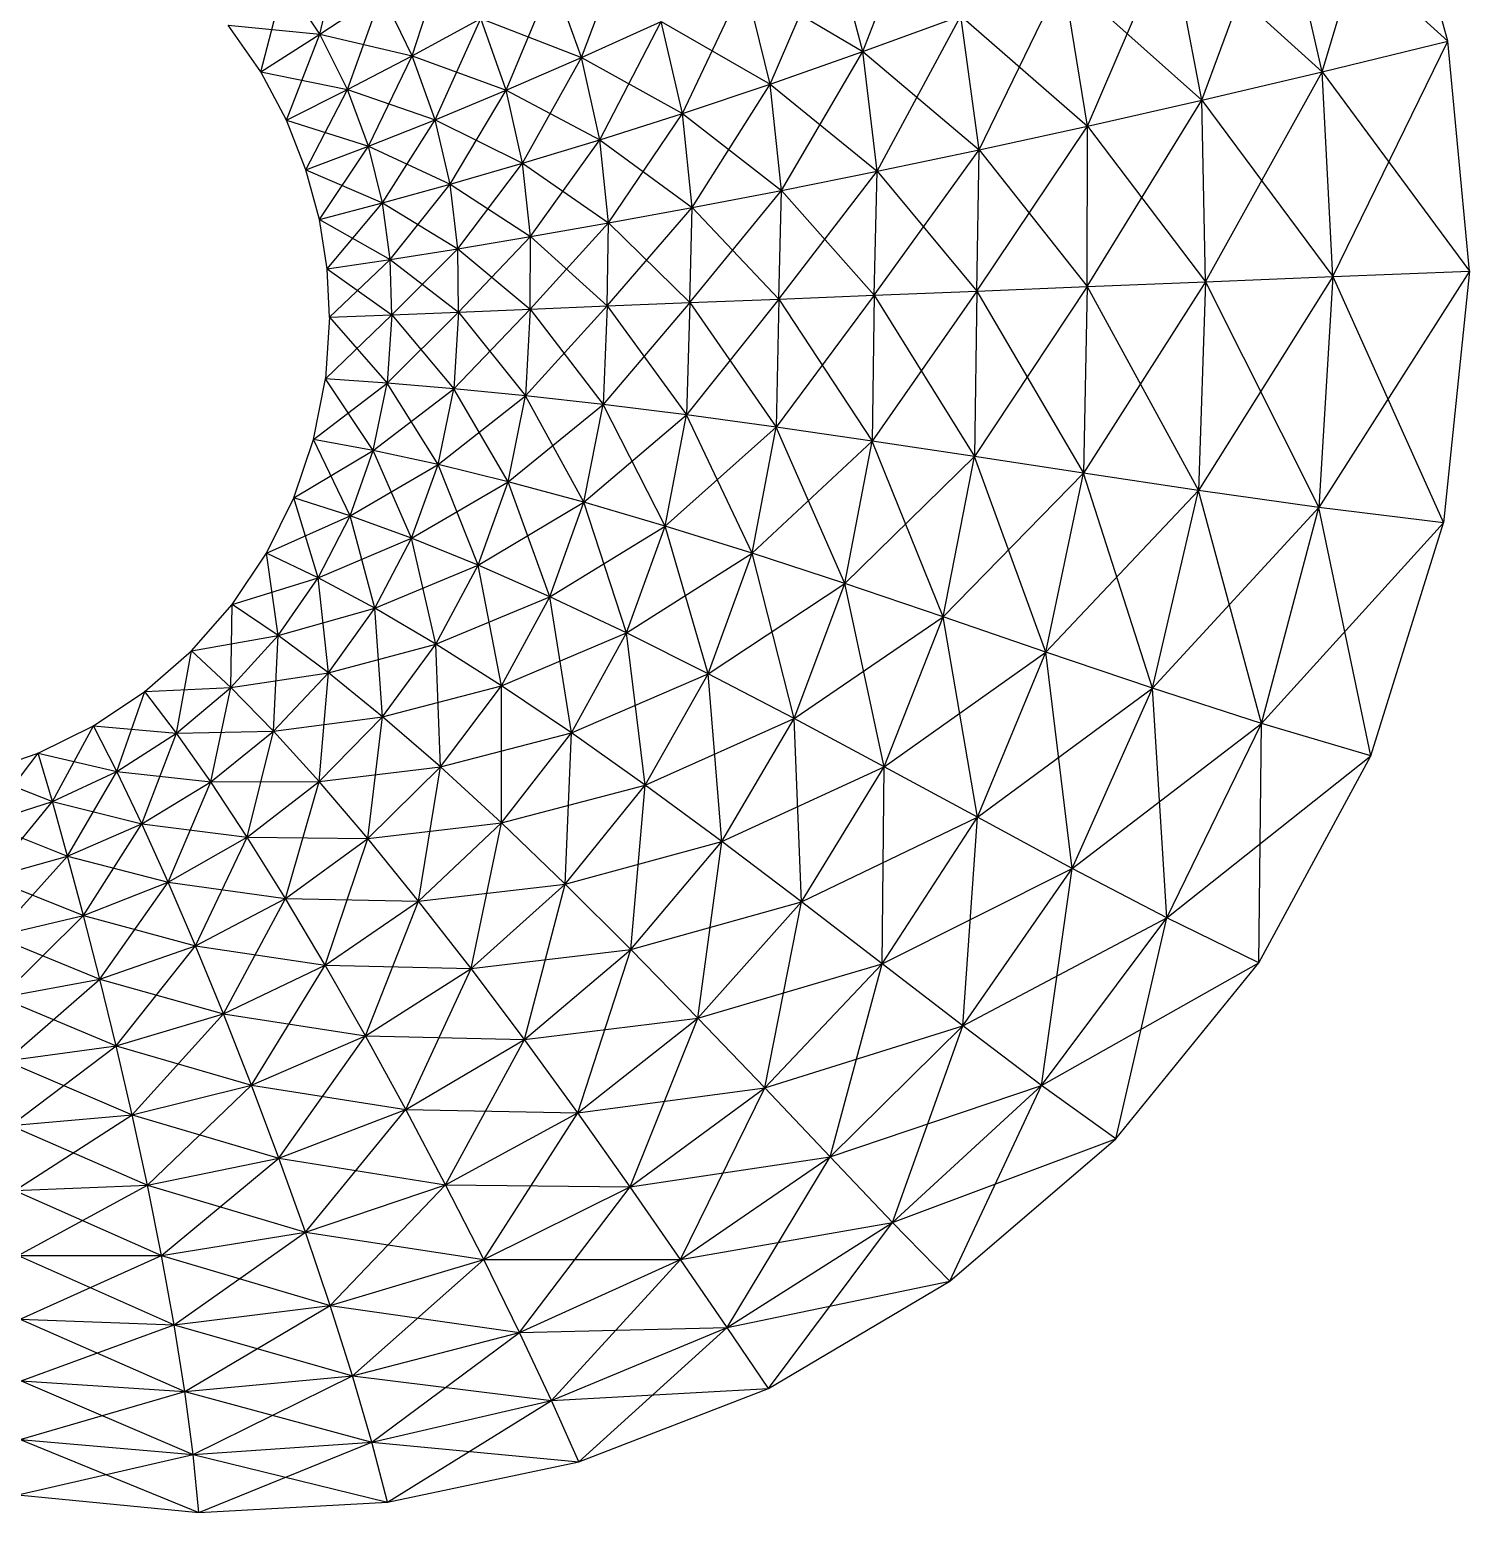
# Model space of a CAD drawing. Header units: metres. Extents: x -35 to 65, y -48 to 101.
# Drawn here: x 6.9 to 64.9, y -48.1 to 11.6 of the extents above; entities that cross this region are included whole.
import ezdxf

# ---------------------------------------------------------------- set-up
doc = ezdxf.new("R2010")
doc.units = ezdxf.units.M
for name, color, linetype, true_color in [('elements_default', 7, 'Continuous', 0xffffff), ('elements_lc_10', 5, 'Continuous', 0x0000ff), ('elements_lc_11', 6, 'Continuous', 0xff00ff), ('elements_lc_12', 1, 'Continuous', 0xff0000), ('elements_lc_13', 2, 'Continuous', 0xffff00), ('elements_lc_14', 3, 'Continuous', 0x00ff00), ('elements_lc_15', 4, 'Continuous', 0x00ffff), ('elements_lc_16', 5, 'Continuous', 0x0000ff), ('elements_lc_17', 6, 'Continuous', 0xff00ff), ('elements_lc_3', 4, 'Continuous', 0x00ffff), ('elements_lc_4', 5, 'Continuous', 0x0000ff), ('elements_lc_5', 6, 'Continuous', 0xff00ff), ('elements_lc_6', 1, 'Continuous', 0xff0000), ('elements_lc_7', 2, 'Continuous', 0xffff00), ('elements_lc_8', 3, 'Continuous', 0x00ff00), ('elements_lc_9', 4, 'Continuous', 0x00ffff), ('nodes_0.01_0.04_False_False', 3, 'Continuous', 0x00ff00)]:
    doc.layers.add(name, color=color, linetype=linetype, true_color=true_color)

msp = doc.modelspace()

# ---------------------------------------------------------------- linework, layer by layer
at = {"layer": 'elements_default'}
for p, q in [((58.9603, 9.8832), (61.77, 19.2307)), ((64.0202, 11.1157), (61.77, 19.2307)), ((40.4698, 10.696), (42.9517, 17.1505)), ((54.1139, 8.74021), (57.2578, 17.2708)), ((58.9603, 9.8832), (57.2578, 17.2708)), ((57.2578, 17.2708), (64.0202, 11.1157)), ((18.5997, 11.3999), (19.5582, 15.4479)), ((29.135, 10.4564), (31.0361, 15.456)), ((36.7324, 9.38816), (39.2644, 15.2525)), ((40.4698, 10.696), (39.2644, 15.2525)), ((49.5055, 7.69187), (52.831, 15.4279)), ((54.1139, 8.74021), (52.831, 15.4279)), ((52.831, 15.4279), (58.9603, 9.8832)), ((22.3295, 10.5325), (23.724, 14.8226)), ((16.2248, 9.88705), (17.19, 13.5456)), ((18.5997, 11.3999), (17.19, 13.5456)), ((26.102, 9.14144), (27.9912, 13.6704)), ((29.135, 10.4564), (27.9912, 13.6704)), ((33.2031, 8.20798), (35.7232, 13.5061)), ((36.7324, 9.38816), (35.7232, 13.5061)), ((35.7232, 13.5061), (40.4698, 10.696)), ((45.1482, 6.73866), (48.537, 13.7146)), ((49.5055, 7.69187), (48.537, 13.7146)), ((48.537, 13.7146), (54.1139, 8.74021)), ((19.7219, 9.16906), (21.1008, 13.0438)), ((22.3295, 10.5325), (21.1008, 13.0438)), ((23.2452, 7.956), (25.0869, 12.0308)), ((26.102, 9.14144), (25.0869, 12.0308)), ((25.0869, 12.0308), (29.135, 10.4564)), ((41.0461, 5.87784), (44.4091, 12.1371)), ((45.1482, 6.73866), (44.4091, 12.1371)), ((44.4091, 12.1371), (49.5055, 7.69187)), ((16.2248, 9.88705), (14.9208, 11.763)), ((14.9208, 11.763), (18.5997, 11.3999)), ((17.2644, 7.93335), (18.5997, 11.3999)), ((19.7219, 9.16906), (18.5997, 11.3999)), ((18.5997, 11.3999), (22.3295, 10.5325)), ((29.8829, 7.14791), (32.3436, 11.9091)), ((33.2031, 8.20798), (32.3436, 11.9091)), ((32.3436, 11.9091), (36.7324, 9.38816)), ((59.3827, 1.63743), (64.0202, 11.1157)), ((64.8842, 1.8605), (64.0202, 11.1157)), ((20.5622, 6.89127), (22.3295, 10.5325)), ((23.2452, 7.956), (22.3295, 10.5325)), ((22.3295, 10.5325), (26.102, 9.14144)), ((26.7683, 6.19942), (29.135, 10.4564)), ((29.8829, 7.14791), (29.135, 10.4564)), ((29.135, 10.4564), (33.2031, 8.20798)), ((37.197, 5.10462), (40.4698, 10.696)), ((41.0461, 5.87784), (40.4698, 10.696)), ((40.4698, 10.696), (45.1482, 6.73866)), ((17.2644, 7.93335), (16.2248, 9.88705)), ((16.2248, 9.88705), (19.7219, 9.16906)), ((54.2618, 1.42978), (58.9603, 9.8832)), ((59.3827, 1.63743), (58.9603, 9.8832)), ((58.9603, 9.8832), (64.8842, 1.8605)), ((18.0482, 5.93804), (19.7219, 9.16906)), ((20.5622, 6.89127), (19.7219, 9.16906)), ((19.7219, 9.16906), (23.2452, 7.956)), ((23.8534, 5.35349), (26.102, 9.14144)), ((26.7683, 6.19942), (26.102, 9.14144)), ((26.102, 9.14144), (29.8829, 7.14791)), ((33.5945, 4.413), (36.7324, 9.38816)), ((37.197, 5.10462), (36.7324, 9.38816)), ((36.7324, 9.38816), (41.0461, 5.87784)), ((49.495, 1.2365), (54.1139, 8.74021)), ((54.2618, 1.42978), (54.1139, 8.74021)), ((54.1139, 8.74021), (59.3827, 1.63743)), ((18.0482, 5.93804), (17.2644, 7.93335)), ((17.2644, 7.93335), (20.5622, 6.89127)), ((21.1299, 4.60099), (23.2452, 7.956)), ((23.8534, 5.35349), (23.2452, 7.956)), ((23.2452, 7.956), (26.7683, 6.19942)), ((30.2291, 3.79634), (33.2031, 8.20798)), ((33.5945, 4.413), (33.2031, 8.20798)), ((33.2031, 8.20798), (37.197, 5.10462)), ((45.058, 1.05659), (49.5055, 7.69187)), ((49.495, 1.2365), (49.5055, 7.69187)), ((49.5055, 7.69187), (54.2618, 1.42978)), ((18.5885, 3.933), (20.5622, 6.89127)), ((21.1299, 4.60099), (20.5622, 6.89127)), ((20.5622, 6.89127), (23.8534, 5.35349)), ((27.0895, 3.24784), (29.8829, 7.14791)), ((30.2291, 3.79634), (29.8829, 7.14791)), ((29.8829, 7.14791), (33.5945, 4.413)), ((40.9279, 0.889125), (45.1482, 6.73866)), ((45.058, 1.05659), (45.1482, 6.73866)), ((45.1482, 6.73866), (49.495, 1.2365)), ((24.1633, 2.76079), (26.7683, 6.19942)), ((27.0895, 3.24784), (26.7683, 6.19942)), ((26.7683, 6.19942), (30.2291, 3.79634)), ((18.5885, 3.933), (18.0482, 5.93804)), ((18.0482, 5.93804), (21.1299, 4.60099)), ((37.0834, 0.733242), (41.0461, 5.87784)), ((40.9279, 0.889125), (41.0461, 5.87784)), ((41.0461, 5.87784), (45.058, 1.05659)), ((21.4378, 2.32879), (23.8534, 5.35349)), ((24.1633, 2.76079), (23.8534, 5.35349)), ((23.8534, 5.35349), (27.0895, 3.24784)), ((33.5049, 0.588141), (37.197, 5.10462)), ((37.0834, 0.733242), (37.197, 5.10462)), ((37.197, 5.10462), (40.9279, 0.889125)), ((18.9001, 1.94584), (21.1299, 4.60099)), ((21.4378, 2.32879), (21.1299, 4.60099)), ((21.1299, 4.60099), (24.1633, 2.76079)), ((30.1739, 0.453076), (33.5945, 4.413)), ((33.5049, 0.588141), (33.5945, 4.413)), ((33.5945, 4.413), (37.0834, 0.733242)), ((18.9001, 1.94584), (18.5885, 3.933)), ((18.5885, 3.933), (21.4378, 2.32879)), ((27.0733, 0.327354), (30.2291, 3.79634)), ((30.1739, 0.453076), (30.2291, 3.79634)), ((30.2291, 3.79634), (33.5049, 0.588141)), ((24.1872, 0.210328), (27.0895, 3.24784)), ((27.0733, 0.327354), (27.0895, 3.24784)), ((27.0895, 3.24784), (30.1739, 0.453076)), ((21.5007, 0.101397), (24.1633, 2.76079)), ((24.1872, 0.210328), (24.1633, 2.76079)), ((24.1633, 2.76079), (27.0733, 0.327354)), ((19, 0), (18.9001, 1.94584)), ((18.9001, 1.94584), (21.5007, 0.101397)), ((19, 0), (21.4378, 2.32879)), ((21.5007, 0.101397), (21.4378, 2.32879)), ((21.4378, 2.32879), (24.1872, 0.210328)), ((64.8842, 1.8605), (58.8218, -7.66083)), ((64.8842, 1.8605), (63.8445, -8.2828)), ((49.495, 1.2365), (44.964, -5.60715)), ((54.2618, 1.42978), (49.3468, -6.27759)), ((49.495, 1.2365), (49.3468, -6.27759)), ((49.495, 1.2365), (53.9747, -6.97422)), ((59.3827, 1.63743), (53.9747, -6.97422)), ((54.2618, 1.42978), (53.9747, -6.97422)), ((54.2618, 1.42978), (58.8218, -7.66083)), ((59.3827, 1.63743), (58.8218, -7.66083)), ((59.3827, 1.63743), (63.8445, -8.2828)), ((37.0834, 0.733242), (33.3677, -3.93583)), ((40.9279, 0.889125), (36.9745, -4.42649)), ((37.0834, 0.733242), (36.9745, -4.42649)), ((37.0834, 0.733242), (40.8388, -4.98573)), ((45.058, 1.05659), (40.8388, -4.98573)), ((40.9279, 0.889125), (40.8388, -4.98573)), ((40.9279, 0.889125), (44.964, -5.60715)), ((45.058, 1.05659), (44.964, -5.60715)), ((45.058, 1.05659), (49.3468, -6.27759)), ((21.5007, 0.101397), (18.8375, -2.47995)), ((19, 0), (18.8375, -2.47995)), ((19, 0), (21.3192, -2.65107)), ((24.1872, 0.210328), (21.3192, -2.65107)), ((21.5007, 0.101397), (21.3192, -2.65107)), ((21.5007, 0.101397), (23.9994, -2.87718)), ((27.0733, 0.327354), (23.9994, -2.87718)), ((24.1872, 0.210328), (23.9994, -2.87718)), ((24.1872, 0.210328), (26.8919, -3.1637)), ((30.1739, 0.453076), (26.8919, -3.1637)), ((27.0733, 0.327354), (26.8919, -3.1637)), ((27.0733, 0.327354), (30.0104, -3.5154)), ((33.5049, 0.588141), (30.0104, -3.5154)), ((30.1739, 0.453076), (30.0104, -3.5154)), ((30.1739, 0.453076), (33.3677, -3.93583)), ((33.5049, 0.588141), (33.3677, -3.93583)), ((33.5049, 0.588141), (36.9745, -4.42649)), ((18.3526, -4.91752), (18.8375, -2.47995)), ((18.3526, -4.91752), (21.3192, -2.65107)), ((20.7585, -5.36677), (18.8375, -2.47995)), ((20.7585, -5.36677), (21.3192, -2.65107)), ((20.7585, -5.36677), (23.9994, -2.87718)), ((23.3671, -5.93332), (21.3192, -2.65107)), ((23.3671, -5.93332), (23.9994, -2.87718)), ((26.1893, -6.6255), (23.9994, -2.87718)), ((23.3671, -5.93332), (26.8919, -3.1637)), ((26.1893, -6.6255), (26.8919, -3.1637)), ((26.1893, -6.6255), (30.0104, -3.5154)), ((29.2344, -7.44982), (26.8919, -3.1637)), ((29.2344, -7.44982), (30.0104, -3.5154)), ((32.5086, -8.40994), (30.0104, -3.5154)), ((29.2344, -7.44982), (33.3677, -3.93583)), ((32.5086, -8.40994), (33.3677, -3.93583)), ((36.014, -9.50511), (33.3677, -3.93583)), ((32.5086, -8.40994), (36.9745, -4.42649)), ((36.014, -9.50511), (36.9745, -4.42649)), ((39.7465, -10.7282), (36.9745, -4.42649)), ((17.5537, -7.27095), (18.3526, -4.91752)), ((17.5537, -7.27095), (20.7585, -5.36677)), ((19.8282, -7.9967), (18.3526, -4.91752)), ((19.8282, -7.9967), (20.7585, -5.36677)), ((22.3011, -8.89808), (20.7585, -5.36677)), ((36.014, -9.50511), (40.8388, -4.98573)), ((39.7465, -10.7282), (40.8388, -4.98573)), ((43.694, -12.0632), (40.8388, -4.98573)), ((19.8282, -7.9967), (23.3671, -5.93332)), ((22.3011, -8.89808), (23.3671, -5.93332)), ((24.9779, -9.98272), (23.3671, -5.93332)), ((39.7465, -10.7282), (44.964, -5.60715)), ((43.694, -12.0632), (44.964, -5.60715)), ((47.833, -13.4816), (44.964, -5.60715)), ((43.694, -12.0632), (49.3468, -6.27759)), ((47.833, -13.4816), (49.3468, -6.27759)), ((52.1255, -14.9382), (49.3468, -6.27759)), ((22.3011, -8.89808), (26.1893, -6.6255)), ((24.9779, -9.98272), (26.1893, -6.6255)), ((27.8613, -11.255), (26.1893, -6.6255)), ((47.833, -13.4816), (53.9747, -6.97422)), ((52.1255, -14.9382), (53.9747, -6.97422)), ((56.5136, -16.3651), (53.9747, -6.97422)), ((16.4545, -9.49997), (17.5537, -7.27095)), ((18.5451, -10.4933), (17.5537, -7.27095)), ((24.9779, -9.98272), (29.2344, -7.44982)), ((27.8613, -11.255), (29.2344, -7.44982)), ((30.9497, -12.7146), (29.2344, -7.44982)), ((52.1255, -14.9382), (58.8218, -7.66083)), ((56.5136, -16.3651), (58.8218, -7.66083)), ((60.9143, -17.6647), (58.8218, -7.66083)), ((16.4545, -9.49997), (19.8282, -7.9967)), ((18.5451, -10.4933), (19.8282, -7.9967)), ((20.821, -11.7125), (19.8282, -7.9967)), ((56.5136, -16.3651), (63.8445, -8.2828)), ((60.9143, -17.6647), (63.8445, -8.2828)), ((18.5451, -10.4933), (22.3011, -8.89808)), ((20.821, -11.7125), (22.3011, -8.89808)), ((23.2814, -13.1611), (22.3011, -8.89808)), ((27.8613, -11.255), (32.5086, -8.40994)), ((30.9497, -12.7146), (32.5086, -8.40994)), ((34.2357, -14.3546), (32.5086, -8.40994)), ((15.0737, -11.5664), (16.4545, -9.49997)), ((16.932, -12.811), (16.4545, -9.49997)), ((30.9497, -12.7146), (36.014, -9.50511)), ((34.2357, -14.3546), (36.014, -9.50511)), ((37.7043, -16.1592), (36.014, -9.50511)), ((20.821, -11.7125), (24.9779, -9.98272)), ((23.2814, -13.1611), (24.9779, -9.98272)), ((25.9219, -14.8378), (24.9779, -9.98272)), ((15.0737, -11.5664), (18.5451, -10.4933)), ((16.932, -12.811), (18.5451, -10.4933)), ((18.9548, -14.32), (18.5451, -10.4933)), ((34.2357, -14.3546), (39.7465, -10.7282)), ((37.7043, -16.1592), (39.7465, -10.7282)), ((41.3308, -18.1001), (39.7465, -10.7282)), ((23.2814, -13.1611), (27.8613, -11.255)), ((25.9219, -14.8378), (27.8613, -11.255)), ((28.7329, -16.7349), (27.8613, -11.255)), ((13.4351, -13.435), (15.0737, -11.5664)), ((15.018, -14.9076), (15.0737, -11.5664)), ((16.932, -12.811), (20.821, -11.7125)), ((18.9548, -14.32), (20.821, -11.7125)), ((21.1349, -16.0895), (20.821, -11.7125)), ((37.7043, -16.1592), (43.694, -12.0632)), ((41.3308, -18.1001), (43.694, -12.0632)), ((45.0779, -20.1334), (43.694, -12.0632)), ((13.4351, -13.435), (16.932, -12.811)), ((15.018, -14.9076), (16.932, -12.811)), ((16.7383, -16.6674), (16.932, -12.811)), ((25.9219, -14.8378), (30.9497, -12.7146)), ((28.7329, -16.7349), (30.9497, -12.7146)), ((31.6988, -18.8368), (30.9497, -12.7146)), ((11.5665, -15.0737), (13.4351, -13.435)), ((12.8375, -16.7443), (13.4351, -13.435)), ((18.9548, -14.32), (23.2814, -13.1611)), ((21.1349, -16.0895), (23.2814, -13.1611)), ((23.4614, -18.1099), (23.2814, -13.1611)), ((41.3308, -18.1001), (47.833, -13.4816)), ((45.0779, -20.1334), (47.833, -13.4816)), ((48.8922, -22.1942), (47.833, -13.4816)), ((15.018, -14.9076), (18.9548, -14.32)), ((16.7383, -16.6674), (18.9548, -14.32)), ((18.5838, -18.7015), (18.9548, -14.32)), ((11.5665, -15.0737), (15.018, -14.9076)), ((12.8375, -16.7443), (15.018, -14.9076)), ((14.2147, -18.7064), (15.018, -14.9076)), ((21.1349, -16.0895), (25.9219, -14.8378)), ((23.4614, -18.1099), (25.9219, -14.8378)), ((25.9186, -20.3646), (25.9219, -14.8378)), ((28.7329, -16.7349), (34.2357, -14.3546)), ((31.6988, -18.8368), (34.2357, -14.3546)), ((34.7964, -21.117), (34.2357, -14.3546)), ((9.50002, -16.4545), (11.5665, -15.0737)), ((10.4299, -18.2869), (11.5665, -15.0737)), ((45.0779, -20.1334), (52.1255, -14.9382)), ((48.8922, -22.1942), (52.1255, -14.9382)), ((52.7006, -24.1907), (52.1255, -14.9382)), ((16.7383, -16.6674), (21.1349, -16.0895)), ((18.5838, -18.7015), (21.1349, -16.0895)), ((20.5387, -20.991), (21.1349, -16.0895)), ((7.271, -17.5537), (9.50002, -16.4545)), ((7.83837, -19.5064), (9.50002, -16.4545)), ((9.50002, -16.4545), (12.8375, -16.7443)), ((12.8375, -16.7443), (16.7383, -16.6674)), ((14.2147, -18.7064), (16.7383, -16.6674)), ((15.6829, -20.9378), (16.7383, -16.6674)), ((31.6988, -18.8368), (37.7043, -16.1592)), ((34.7964, -21.117), (37.7043, -16.1592)), ((37.9928, -23.5352), (37.7043, -16.1592)), ((48.8922, -22.1942), (56.5136, -16.3651)), ((52.7006, -24.1907), (56.5136, -16.3651)), ((56.4049, -25.9969), (56.5136, -16.3651)), ((10.4299, -18.2869), (12.8375, -16.7443)), ((11.4334, -20.3944), (12.8375, -16.7443)), ((23.4614, -18.1099), (28.7329, -16.7349)), ((25.9186, -20.3646), (28.7329, -16.7349)), ((28.485, -22.8279), (28.7329, -16.7349)), ((4.91758, -18.3526), (7.271, -17.5537)), ((5.10975, -20.3791), (7.271, -17.5537)), ((7.271, -17.5537), (10.4299, -18.2869)), ((52.7006, -24.1907), (60.9143, -17.6647)), ((56.4049, -25.9969), (60.9143, -17.6647)), ((4.91758, -18.3526), (7.83837, -19.5064)), ((7.83837, -19.5064), (10.4299, -18.2869)), ((8.44903, -21.6957), (10.4299, -18.2869)), ((10.4299, -18.2869), (14.2147, -18.7064)), ((18.5838, -18.7015), (23.4614, -18.1099)), ((20.5387, -20.991), (23.4614, -18.1099)), ((22.5836, -23.5097), (23.4614, -18.1099)), ((34.7964, -21.117), (41.3308, -18.1001)), ((37.9928, -23.5352), (41.3308, -18.1001)), ((41.2433, -26.0342), (41.3308, -18.1001)), ((11.4334, -20.3944), (14.2147, -18.7064)), ((12.495, -22.7472), (14.2147, -18.7064)), ((14.2147, -18.7064), (18.5838, -18.7015)), ((15.6829, -20.9378), (18.5838, -18.7015)), ((17.2242, -23.4109), (18.5838, -18.7015)), ((25.9186, -20.3646), (31.6988, -18.8368)), ((28.485, -22.8279), (31.6988, -18.8368)), ((31.1326, -25.4631), (31.6988, -18.8368)), ((5.10975, -20.3791), (7.83837, -19.5064)), ((5.32038, -22.5821), (7.83837, -19.5064)), ((7.83837, -19.5064), (11.4334, -20.3944)), ((37.9928, -23.5352), (45.0779, -20.1334)), ((41.2433, -26.0342), (45.0779, -20.1334)), ((44.4894, -28.5348), (45.0779, -20.1334)), ((5.10975, -20.3791), (8.44903, -21.6957)), ((8.44903, -21.6957), (11.4334, -20.3944)), ((9.08953, -24.0886), (11.4334, -20.3944)), ((11.4334, -20.3944), (15.6829, -20.9378)), ((20.5387, -20.991), (25.9186, -20.3646)), ((22.5836, -23.5097), (25.9186, -20.3646)), ((24.6945, -26.2231), (25.9186, -20.3646)), ((12.495, -22.7472), (15.6829, -20.9378)), ((13.5976, -25.3118), (15.6829, -20.9378)), ((15.6829, -20.9378), (20.5387, -20.991)), ((17.2242, -23.4109), (20.5387, -20.991)), ((18.8182, -26.0918), (20.5387, -20.991)), ((28.485, -22.8279), (34.7964, -21.117)), ((31.1326, -25.4631), (34.7964, -21.117)), ((33.8251, -28.2201), (34.7964, -21.117)), ((5.32038, -22.5821), (8.44903, -21.6957)), ((5.54023, -24.9313), (8.44903, -21.6957)), ((8.44903, -21.6957), (12.495, -22.7472)), ((5.32038, -22.5821), (9.08953, -24.0886)), ((41.2433, -26.0342), (48.8922, -22.1942)), ((44.4894, -28.5348), (48.8922, -22.1942)), ((47.6553, -30.931), (48.8922, -22.1942)), ((9.08953, -24.0886), (12.495, -22.7472)), ((9.74589, -26.6498), (12.495, -22.7472)), ((12.495, -22.7472), (17.2242, -23.4109)), ((22.5836, -23.5097), (28.485, -22.8279)), ((24.6945, -26.2231), (28.485, -22.8279)), ((26.8421, -29.0865), (28.485, -22.8279)), ((13.5976, -25.3118), (17.2242, -23.4109)), ((14.7226, -28.0498), (17.2242, -23.4109)), ((17.2242, -23.4109), (22.5836, -23.5097)), ((18.8182, -26.0918), (22.5836, -23.5097)), ((20.4415, -28.9396), (22.5836, -23.5097)), ((31.1326, -25.4631), (37.9928, -23.5352)), ((33.8251, -28.2201), (37.9928, -23.5352)), ((36.5171, -31.0322), (37.9928, -23.5352)), ((5.54023, -24.9313), (9.08953, -24.0886)), ((5.76013, -27.3962), (9.08953, -24.0886)), ((9.08953, -24.0886), (13.5976, -25.3118)), ((44.4894, -28.5348), (52.7006, -24.1907)), ((47.6553, -30.931), (52.7006, -24.1907)), ((50.6455, -33.0842), (52.7006, -24.1907)), ((5.54023, -24.9313), (9.74589, -26.6498)), ((9.74589, -26.6498), (13.5976, -25.3118)), ((10.4037, -29.3417), (13.5976, -25.3118)), ((13.5976, -25.3118), (18.8182, -26.0918)), ((24.6945, -26.2231), (31.1326, -25.4631)), ((26.8421, -29.0865), (31.1326, -25.4631)), ((28.9915, -32.0432), (31.1326, -25.4631)), ((14.7226, -28.0498), (18.8182, -26.0918)), ((15.8499, -30.9181), (18.8182, -26.0918)), ((18.8182, -26.0918), (24.6945, -26.2231)), ((20.4415, -28.9396), (24.6945, -26.2231)), ((22.0673, -31.9053), (24.6945, -26.2231)), ((33.8251, -28.2201), (41.2433, -26.0342)), ((36.5171, -31.0322), (41.2433, -26.0342)), ((39.1522, -33.813), (41.2433, -26.0342)), ((47.6553, -30.931), (56.4049, -25.9969)), ((50.6455, -33.0842), (56.4049, -25.9969)), ((5.76013, -27.3962), (9.74589, -26.6498)), ((5.97092, -29.9453), (9.74589, -26.6498)), ((9.74589, -26.6498), (14.7226, -28.0498)), ((5.76013, -27.3962), (10.4037, -29.3417)), ((10.4037, -29.3417), (14.7226, -28.0498)), ((11.0479, -32.1241), (14.7226, -28.0498)), ((14.7226, -28.0498), (20.4415, -28.9396)), ((26.8421, -29.0865), (33.8251, -28.2201)), ((28.9915, -32.0432), (33.8251, -28.2201)), ((31.1012, -35.023), (33.8251, -28.2201)), ((36.5171, -31.0322), (44.4894, -28.5348)), ((39.1522, -33.813), (44.4894, -28.5348)), ((41.6617, -36.4528), (44.4894, -28.5348)), ((15.8499, -30.9181), (20.4415, -28.9396)), ((16.9577, -33.8683), (20.4415, -28.9396)), ((20.4415, -28.9396), (26.8421, -29.0865)), ((22.0673, -31.9053), (26.8421, -29.0865)), ((23.6654, -34.9308), (26.8421, -29.0865)), ((5.97092, -29.9453), (10.4037, -29.3417)), ((6.16357, -32.5469), (10.4037, -29.3417)), ((10.4037, -29.3417), (15.8499, -30.9181)), ((5.97092, -29.9453), (11.0479, -32.1241)), ((11.0479, -32.1241), (15.8499, -30.9181)), ((11.6632, -34.9539), (15.8499, -30.9181)), ((15.8499, -30.9181), (22.0673, -31.9053)), ((28.9915, -32.0432), (36.5171, -31.0322)), ((31.1012, -35.023), (36.5171, -31.0322)), ((33.1227, -37.9396), (36.5171, -31.0322)), ((39.1522, -33.813), (47.6553, -30.931)), ((41.6617, -36.4528), (47.6553, -30.931)), ((43.963, -38.8141), (47.6553, -30.931)), ((6.16357, -32.5469), (11.0479, -32.1241)), ((6.32911, -35.1686), (11.0479, -32.1241)), ((11.0479, -32.1241), (16.9577, -33.8683)), ((16.9577, -33.8683), (22.0673, -31.9053)), ((18.0225, -36.846), (22.0673, -31.9053)), ((22.0673, -31.9053), (28.9915, -32.0432)), ((23.6654, -34.9308), (28.9915, -32.0432)), ((25.2016, -37.9481), (28.9915, -32.0432)), ((6.16357, -32.5469), (11.6632, -34.9539)), ((41.6617, -36.4528), (50.6455, -33.0842)), ((43.963, -38.8141), (50.6455, -33.0842)), ((11.6632, -34.9539), (16.9577, -33.8683)), ((12.2336, -37.7858), (16.9577, -33.8683)), ((16.9577, -33.8683), (23.6654, -34.9308)), ((31.1012, -35.023), (39.1522, -33.813)), ((33.1227, -37.9396), (39.1522, -33.813)), ((34.9995, -40.6887), (39.1522, -33.813)), ((6.32911, -35.1686), (11.6632, -34.9539)), ((6.32911, -35.1686), (12.2336, -37.7858)), ((6.4587, -37.7776), (11.6632, -34.9539)), ((11.6632, -34.9539), (18.0225, -36.846)), ((18.0225, -36.846), (23.6654, -34.9308)), ((19.0192, -39.7907), (23.6654, -34.9308)), ((23.6654, -34.9308), (31.1012, -35.023)), ((25.2016, -37.9481), (31.1012, -35.023)), ((26.638, -40.8777), (31.1012, -35.023)), ((12.2336, -37.7858), (18.0225, -36.846)), ((12.7429, -40.5713), (18.0225, -36.846)), ((18.0225, -36.846), (25.2016, -37.9481)), ((33.1227, -37.9396), (41.6617, -36.4528)), ((34.9995, -40.6887), (41.6617, -36.4528)), ((36.6667, -43.1453), (41.6617, -36.4528)), ((6.4587, -37.7776), (12.7429, -40.5713)), ((6.4587, -37.7776), (12.2336, -37.7858)), ((6.54368, -40.3409), (12.2336, -37.7858)), ((12.2336, -37.7858), (19.0192, -39.7907)), ((19.0192, -39.7907), (25.2016, -37.9481)), ((19.9211, -42.6356), (25.2016, -37.9481)), ((25.2016, -37.9481), (33.1227, -37.9396)), ((26.638, -40.8777), (33.1227, -37.9396)), ((27.9323, -43.6281), (33.1227, -37.9396)), ((34.9995, -40.6887), (43.963, -38.8141)), ((36.6667, -43.1453), (43.963, -38.8141)), ((12.7429, -40.5713), (19.0192, -39.7907)), ((13.1746, -43.2594), (19.0192, -39.7907)), ((19.0192, -39.7907), (26.638, -40.8777)), ((6.54368, -40.3409), (13.1746, -43.2594)), ((6.54368, -40.3409), (12.7429, -40.5713)), ((6.57556, -42.8251), (12.7429, -40.5713)), ((12.7429, -40.5713), (19.9211, -42.6356)), ((19.9211, -42.6356), (26.638, -40.8777)), ((20.6997, -45.3066), (26.638, -40.8777)), ((26.638, -40.8777), (34.9995, -40.6887)), ((27.9323, -43.6281), (34.9995, -40.6887)), ((29.0383, -46.0943), (34.9995, -40.6887)), ((6.57556, -42.8251), (13.5117, -45.7965)), ((6.57556, -42.8251), (13.1746, -43.2594)), ((13.1746, -43.2594), (19.9211, -42.6356)), ((13.5117, -45.7965), (19.9211, -42.6356)), ((19.9211, -42.6356), (27.9323, -43.6281)), ((6.54609, -45.1968), (13.1746, -43.2594)), ((13.1746, -43.2594), (20.6997, -45.3066)), ((27.9323, -43.6281), (36.6667, -43.1453)), ((29.0383, -46.0943), (36.6667, -43.1453)), ((20.6997, -45.3066), (27.9323, -43.6281)), ((21.3252, -47.7229), (27.9323, -43.6281)), ((6.54609, -45.1968), (13.7374, -48.1263)), ((6.54609, -45.1968), (13.5117, -45.7965)), ((13.5117, -45.7965), (20.6997, -45.3066)), ((13.7374, -48.1263), (20.6997, -45.3066)), ((20.6997, -45.3066), (29.0383, -46.0943)), ((6.44731, -47.4226), (13.5117, -45.7965)), ((13.5117, -45.7965), (21.3252, -47.7229)), ((21.3252, -47.7229), (29.0383, -46.0943)), ((6.44731, -47.4226), (13.7374, -48.1263)), ((13.7374, -48.1263), (21.3252, -47.7229))]:
    msp.add_line(p, q, dxfattribs=at)
at = {"layer": 'elements_lc_10'}
for p, q in [((20.7585, -5.36677), (18.3526, -4.91752)), ((23.3671, -5.93332), (20.7585, -5.36677)), ((26.1893, -6.6255), (23.3671, -5.93332)), ((29.2344, -7.44982), (26.1893, -6.6255)), ((32.5086, -8.40994), (29.2344, -7.44982)), ((36.014, -9.50511), (32.5086, -8.40994)), ((39.7465, -10.7282), (36.014, -9.50511)), ((43.694, -12.0632), (39.7465, -10.7282)), ((47.833, -13.4816), (43.694, -12.0632)), ((52.1255, -14.9382), (47.833, -13.4816)), ((56.5136, -16.3651), (52.1255, -14.9382)), ((60.9143, -17.6647), (56.5136, -16.3651))]:
    msp.add_line(p, q, dxfattribs=at)
at = {"layer": 'elements_lc_11'}
for p, q in [((19.8282, -7.9967), (17.5537, -7.27095)), ((22.3011, -8.89808), (19.8282, -7.9967)), ((24.9779, -9.98272), (22.3011, -8.89808)), ((27.8613, -11.255), (24.9779, -9.98272)), ((30.9497, -12.7146), (27.8613, -11.255)), ((34.2357, -14.3546), (30.9497, -12.7146)), ((37.7043, -16.1592), (34.2357, -14.3546)), ((41.3308, -18.1001), (37.7043, -16.1592)), ((45.0779, -20.1334), (41.3308, -18.1001)), ((48.8922, -22.1942), (45.0779, -20.1334)), ((52.7006, -24.1907), (48.8922, -22.1942)), ((56.4049, -25.9969), (52.7006, -24.1907))]:
    msp.add_line(p, q, dxfattribs=at)
at = {"layer": 'elements_lc_12'}
for p, q in [((18.5451, -10.4933), (16.4545, -9.49997)), ((20.821, -11.7125), (18.5451, -10.4933)), ((23.2814, -13.1611), (20.821, -11.7125)), ((25.9219, -14.8378), (23.2814, -13.1611)), ((28.7329, -16.7349), (25.9219, -14.8378)), ((31.6988, -18.8368), (28.7329, -16.7349)), ((34.7964, -21.117), (31.6988, -18.8368)), ((37.9928, -23.5352), (34.7964, -21.117)), ((41.2433, -26.0342), (37.9928, -23.5352)), ((44.4894, -28.5348), (41.2433, -26.0342)), ((47.6553, -30.931), (44.4894, -28.5348)), ((50.6455, -33.0842), (47.6553, -30.931))]:
    msp.add_line(p, q, dxfattribs=at)
at = {"layer": 'elements_lc_13'}
for p, q in [((16.932, -12.811), (15.0737, -11.5664)), ((18.9548, -14.32), (16.932, -12.811)), ((21.1349, -16.0895), (18.9548, -14.32)), ((23.4614, -18.1099), (21.1349, -16.0895)), ((25.9186, -20.3646), (23.4614, -18.1099)), ((28.485, -22.8279), (25.9186, -20.3646)), ((31.1326, -25.4631), (28.485, -22.8279)), ((33.8251, -28.2201), (31.1326, -25.4631)), ((36.5171, -31.0322), (33.8251, -28.2201)), ((39.1522, -33.813), (36.5171, -31.0322)), ((41.6617, -36.4528), (39.1522, -33.813)), ((43.963, -38.8141), (41.6617, -36.4528))]:
    msp.add_line(p, q, dxfattribs=at)
at = {"layer": 'elements_lc_14'}
for p, q in [((15.018, -14.9076), (13.4351, -13.435)), ((16.7383, -16.6674), (15.018, -14.9076)), ((18.5838, -18.7015), (16.7383, -16.6674)), ((20.5387, -20.991), (18.5838, -18.7015)), ((22.5836, -23.5097), (20.5387, -20.991)), ((24.6945, -26.2231), (22.5836, -23.5097)), ((26.8421, -29.0865), (24.6945, -26.2231)), ((28.9915, -32.0432), (26.8421, -29.0865)), ((31.1012, -35.023), (28.9915, -32.0432)), ((33.1227, -37.9396), (31.1012, -35.023)), ((34.9995, -40.6887), (33.1227, -37.9396)), ((36.6667, -43.1453), (34.9995, -40.6887))]:
    msp.add_line(p, q, dxfattribs=at)
at = {"layer": 'elements_lc_15'}
for p, q in [((12.8375, -16.7443), (11.5665, -15.0737)), ((14.2147, -18.7064), (12.8375, -16.7443)), ((15.6829, -20.9378), (14.2147, -18.7064)), ((17.2242, -23.4109), (15.6829, -20.9378)), ((18.8182, -26.0918), (17.2242, -23.4109)), ((20.4415, -28.9396), (18.8182, -26.0918)), ((22.0673, -31.9053), (20.4415, -28.9396)), ((23.6654, -34.9308), (22.0673, -31.9053)), ((25.2016, -37.9481), (23.6654, -34.9308)), ((26.638, -40.8777), (25.2016, -37.9481)), ((27.9323, -43.6281), (26.638, -40.8777)), ((29.0383, -46.0943), (27.9323, -43.6281))]:
    msp.add_line(p, q, dxfattribs=at)
at = {"layer": 'elements_lc_16'}
for p, q in [((10.4299, -18.2869), (9.50002, -16.4545)), ((11.4334, -20.3944), (10.4299, -18.2869)), ((12.495, -22.7472), (11.4334, -20.3944)), ((13.5976, -25.3118), (12.495, -22.7472)), ((14.7226, -28.0498), (13.5976, -25.3118)), ((15.8499, -30.9181), (14.7226, -28.0498)), ((16.9577, -33.8683), (15.8499, -30.9181)), ((18.0225, -36.846), (16.9577, -33.8683)), ((19.0192, -39.7907), (18.0225, -36.846)), ((19.9211, -42.6356), (19.0192, -39.7907)), ((20.6997, -45.3066), (19.9211, -42.6356)), ((21.3252, -47.7229), (20.6997, -45.3066))]:
    msp.add_line(p, q, dxfattribs=at)
at = {"layer": 'elements_lc_17'}
for p, q in [((7.83837, -19.5064), (7.271, -17.5537)), ((8.44903, -21.6957), (7.83837, -19.5064)), ((9.08953, -24.0886), (8.44903, -21.6957)), ((9.74589, -26.6498), (9.08953, -24.0886)), ((10.4037, -29.3417), (9.74589, -26.6498)), ((11.0479, -32.1241), (10.4037, -29.3417)), ((11.6632, -34.9539), (11.0479, -32.1241)), ((12.2336, -37.7858), (11.6632, -34.9539)), ((12.7429, -40.5713), (12.2336, -37.7858)), ((13.1746, -43.2594), (12.7429, -40.5713)), ((13.5117, -45.7965), (13.1746, -43.2594)), ((13.7374, -48.1263), (13.5117, -45.7965))]:
    msp.add_line(p, q, dxfattribs=at)
at = {"layer": 'elements_lc_3'}
for p, q in [((18.5997, 11.3999), (21.1008, 13.0438)), ((16.2248, 9.88705), (18.5997, 11.3999))]:
    msp.add_line(p, q, dxfattribs=at)
at = {"layer": 'elements_lc_4'}
for p, q in [((22.3295, 10.5325), (25.0869, 12.0308)), ((19.7219, 9.16906), (22.3295, 10.5325)), ((17.2644, 7.93335), (19.7219, 9.16906))]:
    msp.add_line(p, q, dxfattribs=at)
at = {"layer": 'elements_lc_5'}
for p, q in [((29.135, 10.4564), (32.3436, 11.9091)), ((26.102, 9.14144), (29.135, 10.4564)), ((23.2452, 7.956), (26.102, 9.14144)), ((20.5622, 6.89127), (23.2452, 7.956)), ((18.0482, 5.93804), (20.5622, 6.89127))]:
    msp.add_line(p, q, dxfattribs=at)
at = {"layer": 'elements_lc_6'}
for p, q in [((40.4698, 10.696), (44.4091, 12.1371)), ((36.7324, 9.38816), (40.4698, 10.696)), ((33.2031, 8.20798), (36.7324, 9.38816)), ((29.8829, 7.14791), (33.2031, 8.20798)), ((26.7683, 6.19942), (29.8829, 7.14791)), ((23.8534, 5.35349), (26.7683, 6.19942)), ((21.1299, 4.60099), (23.8534, 5.35349)), ((18.5885, 3.933), (21.1299, 4.60099))]:
    msp.add_line(p, q, dxfattribs=at)
at = {"layer": 'elements_lc_7'}
for p, q in [((58.9603, 9.8832), (64.0202, 11.1157)), ((54.1139, 8.74021), (58.9603, 9.8832)), ((49.5055, 7.69187), (54.1139, 8.74021)), ((45.1482, 6.73866), (49.5055, 7.69187)), ((41.0461, 5.87784), (45.1482, 6.73866)), ((37.197, 5.10462), (41.0461, 5.87784)), ((33.5945, 4.413), (37.197, 5.10462)), ((30.2291, 3.79634), (33.5945, 4.413)), ((27.0895, 3.24784), (30.2291, 3.79634)), ((24.1633, 2.76079), (27.0895, 3.24784)), ((21.4378, 2.32879), (24.1633, 2.76079)), ((18.9001, 1.94584), (21.4378, 2.32879))]:
    msp.add_line(p, q, dxfattribs=at)
at = {"layer": 'elements_lc_8'}
for p, q in [((59.3827, 1.63743), (64.8842, 1.8605)), ((45.058, 1.05659), (49.495, 1.2365)), ((49.495, 1.2365), (54.2618, 1.42978)), ((54.2618, 1.42978), (59.3827, 1.63743)), ((33.5049, 0.588141), (37.0834, 0.733242)), ((37.0834, 0.733242), (40.9279, 0.889125)), ((40.9279, 0.889125), (45.058, 1.05659)), ((19, 0), (21.5007, 0.101397)), ((21.5007, 0.101397), (24.1872, 0.210328)), ((24.1872, 0.210328), (27.0733, 0.327354)), ((27.0733, 0.327354), (30.1739, 0.453076)), ((30.1739, 0.453076), (33.5049, 0.588141))]:
    msp.add_line(p, q, dxfattribs=at)
at = {"layer": 'elements_lc_9'}
for p, q in [((21.3192, -2.65107), (18.8375, -2.47995)), ((23.9994, -2.87718), (21.3192, -2.65107)), ((26.8919, -3.1637), (23.9994, -2.87718)), ((30.0104, -3.5154), (26.8919, -3.1637)), ((33.3677, -3.93583), (30.0104, -3.5154)), ((36.9745, -4.42649), (33.3677, -3.93583)), ((40.8388, -4.98573), (36.9745, -4.42649)), ((44.964, -5.60715), (40.8388, -4.98573)), ((49.3468, -6.27759), (44.964, -5.60715)), ((53.9747, -6.97422), (49.3468, -6.27759)), ((58.8218, -7.66083), (53.9747, -6.97422)), ((63.8445, -8.2828), (58.8218, -7.66083))]:
    msp.add_line(p, q, dxfattribs=at)
at = {"layer": 'nodes_0.01_0.04_False_False'}
for p in [(19, 0), (18.8375, -2.47995), (18.3526, -4.91752), (17.5537, -7.27095), (16.4545, -9.49997), (15.0737, -11.5664), (13.4351, -13.435), (11.5665, -15.0737), (9.50002, -16.4545), (7.271, -17.5537)]:
    msp.add_point(p, dxfattribs=at)

doc.saveas('drawing.dxf')
